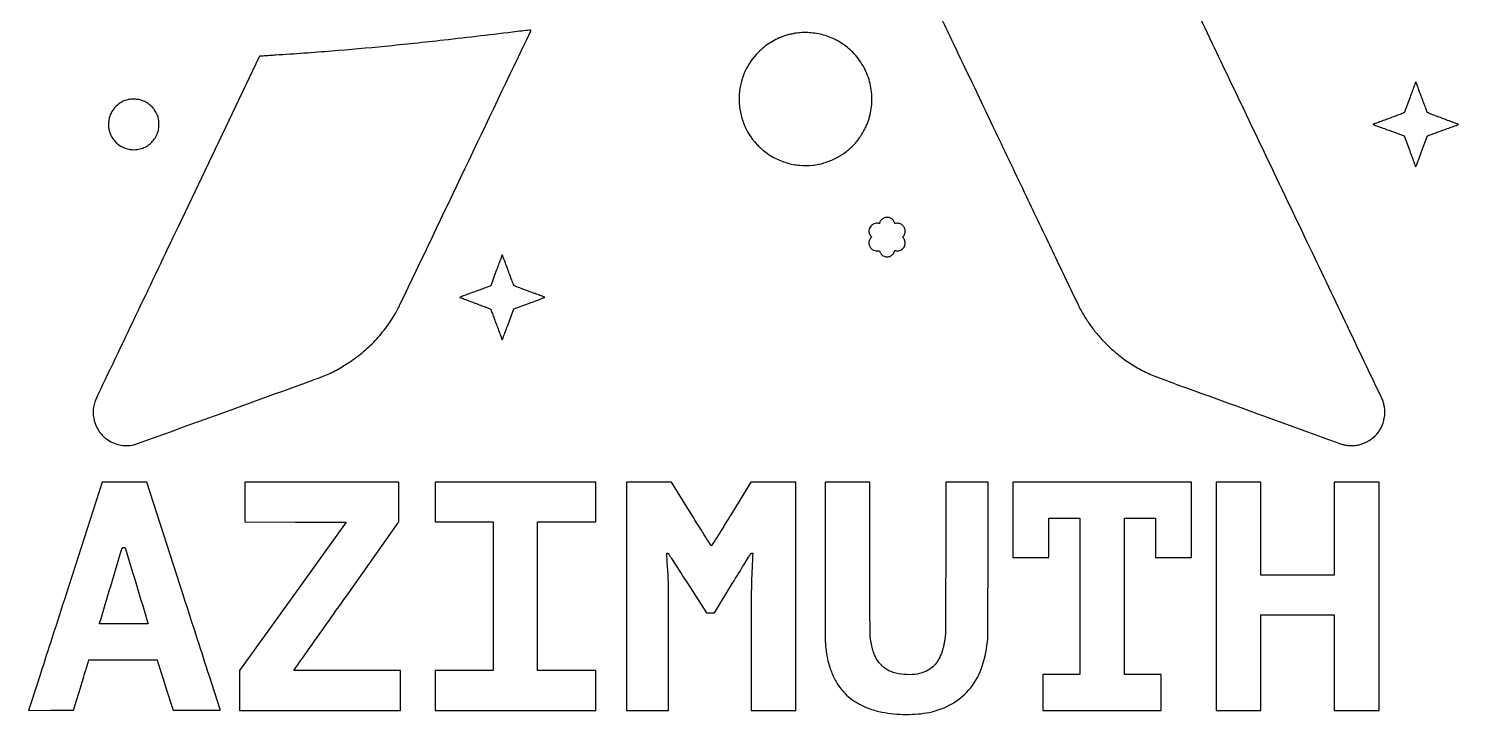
# Model space of a CAD drawing. Extents: x 413 to 4984, y 233 to 5390.
# Drawn here: x 413 to 4984, y 233 to 2425 of the extents above; entities that cross this region are included whole.
import ezdxf

# ---------------------------------------------------------------- set-up
doc = ezdxf.new("R2010")
doc.units = 0

msp = doc.modelspace()

# ---------------------------------------------------------------- linework, layer by layer
msp.add_lwpolyline([(3246.56046, 2634.839167, 0.000015), (3306.015717, 2509.561271, 0.000467), (3382.762642, 2348.249412, 0.000131), (3502.984069, 2096.336075, 0.000046), (3602.202556, 1888.621899, 0.000074), (3687.059709, 1711.083097, 0.000013), (3762.080906, 1554.193534, 0.004007), (3768.276572, 1541.5, 0.018444), (3787.195198, 1506.785436, 0.021762), (3807.677107, 1475.481035, 0.021834), (3830.741091, 1446.16232, 0.018798), (3857.409548, 1417.409548, 0.024584), (3893.449099, 1384.749817, 0.025928), (3931.908057, 1356.399048, 0.026151), (3972.771409, 1332.395784, 0.025989), (4016, 1312.734863, 0.006758), (4050.08718, 1299.851131, 0.000054), (4322.128112, 1201.243554, 0.000019), (4604.126066, 1099.073412, 0.020016), (4616.5, 1095.143328, 0.01634), (4622.069503, 1093.810863, 0.026909), (4626.857292, 1093.09535, 0.019137), (4632.710125, 1092.765639, 0.004519), (4642.5, 1092.677852, 0.00462), (4651.867042, 1092.765074, 0.01687), (4657.800023, 1093.075578, 0.024301), (4662.48418, 1093.709983, 0.020899), (4667.330169, 1094.819122, 0.0701), (4698.149456, 1108.095789, 0.07811), (4722.834305, 1128.999227, 0.078737), (4739.772427, 1156.312337, 0.072803), (4748.021524, 1188.271253, 0.036364), (4748.485359, 1201.688425, 0.031194), (4747.067287, 1215.749759, 0.031097), (4743.90244, 1229.574217, 0.035471), (4739.145391, 1242.284083, 0.00411), (4736.784311, 1247.335053, 0.000001), (4628.953259, 1473.155324, 0.00002), (4509.429456, 1723.434946, 0.000012), (4368.016398, 2019.5, -0.000011), (4226.503113, 2315.772686, -0.000018), (4106.649516, 2566.735938, -0.000001), (3998.953691, 2792.264239, -0.002423)], format="xyb")
for points in [[(1975, 2414.97304, -0.002048), (1740.952219, 2387.410769, -0.003951), (1553.325446, 2367.594457, -0.004505), (1382.822176, 2352.497448, -0.003873), (1203.259484, 2339.626459, 0.000993), (1183.571589, 2338.329177, 0.001627), (1166.899648, 2337.142864, 0.000162), (1152.002435, 2336.029275, 0.179507), (1151.436088, 2335.769422, 0.085143), (1150.504523, 2334.452105), (890.773198, 1790.73245, 0.000003), (633.729896, 1252.631541, 0.009457), (627.826122, 1239.646417, 0.086016), (619.729011, 1206.005078, 0.081994), (623.206655, 1171.005067, 0.081743), (637.771736, 1138.889796, 0.084718), (661.719028, 1113.589724, 0.054159), (681.583737, 1101.80029, 0.053159), (703.640167, 1094.461966, 0.053612), (726.566093, 1091.979812, 0.057076), (749, 1094.532527, 0.029952), (758.210616, 1097.253178, 0.000015), (1046.213032, 1201.446582, 0.000052), (1324.054423, 1302.006084, 0.008253), (1355, 1313.79119, 0.014373), (1375.876814, 1322.84318, 0.012905), (1396.974042, 1333.392528, 0.012558), (1418.084196, 1345.328445, 0.01183), (1439, 1358.540049, 0.030294), (1485.071572, 1393.389712, 0.030948), (1526.246702, 1433.319594, 0.030974), (1562.146756, 1477.992351, 0.030461), (1592.471724, 1527, 0.011823), (1600.331878, 1542.490456, 0.000008), (1807.830977, 1976.576368, 0.000001), (2018.582181, 2417.485054, 0.111935), (2019, 2419.328008, 0.4343), (2018.361457, 2419.924488, 0.007641), (2013.133172, 2419.487579, 0.005343), (2003.589673, 2418.439902, 0.000323)], [(2874.717106, 2410.883371, 0.017428), (2864.453295, 2409.531939, 0.011109), (2852.622091, 2407.281262, 0.011072), (2840.816642, 2404.487843, 0.016402), (2830.619206, 2401.474833, 0.027705), (2807.041729, 2392.180745, 0.030473), (2785.402457, 2380.58815, 0.030474), (2765.33303, 2366.451356, 0.027707), (2746.448587, 2349.551413, 0.089124), (2703.102525, 2287.217244, 0.090614), (2684.490396, 2214.053689, 0.090334), (2692.934369, 2138.845312, 0.0879), (2727.349444, 2070.644873, 0.021116), (2734.2547, 2062.190999, 0.010063), (2743.799989, 2051.888434, 0.010066), (2753.762584, 2041.968013, 0.020888), (2762, 2034.723165, 0.049354), (2797.268861, 2011.566815, 0.048756), (2836.533592, 1995.659807, 0.048928), (2877.999975, 1987.697898, 0.050451), (2919.789414, 1988.069678, 0.021286), (2937.893619, 1990.84809, 0.022378), (2955.391857, 1995.122682, 0.02227), (2972.515908, 2000.966614, 0.020647), (2989.5, 2008.443483, 0.038766), (3020.525254, 2026.766958, 0.043663), (3047.045337, 2049.024948, 0.043704), (3069.27694, 2075.530423, 0.038971), (3087.533904, 2106.5, 0.013147), (3093.193254, 2118.889695, 0.016577), (3097.74022, 2130.646499, 0.017007), (3101.40652, 2142.420497, 0.015225), (3104.415952, 2154.85723, 0.06284), (3108.843277, 2209.091536, 0.064192), (3099.582304, 2262.316634, 0.064246), (3077.136464, 2311.414616, 0.063127), (3042.853867, 2353.532632, 0.054129), (3006.712359, 2381.19961, 0.054175), (2965.485201, 2400.455862, 0.053878), (2920.869049, 2410.482961, 0.052418)], [(4828.951609, 2205.396333), (4810.60356, 2155.758991), (4806.55178, 2154.055907, -0.009956), (4803.592461, 2152.880783, -0.000259), (4790.257989, 2147.898609, -0.000547), (4774.588309, 2142.072686, -0.000374), (4756.77329, 2135.486455, 0.000973), (4739.266836, 2128.990429, 0.001635), (4724.594572, 2123.458811, 0.000119), (4711.49209, 2118.46645, 0.543681), (4711.440693, 2118.225973, 0.107019), (4711.812873, 2117.986276, 0.000045), (4726.196624, 2112.591009, 0.000682), (4742.195072, 2106.616605, 0.000415), (4761.120215, 2099.59655), (4810.405623, 2081.36124), (4828.166445, 2033.43062, 0.000237), (4835.034964, 2014.921681, 0.000372), (4840.956558, 1999.023897, 0.000089), (4846.158096, 1985.098513, 0.014972), (4846.766526, 1983.60818, 0.657431), (4847.585791, 1983.616297, 0.003791), (4851.462855, 1993.044397, 0.005722), (4856.965546, 2007.184615, 0.001266), (4866.052893, 2031.537981), (4884.5, 2081.359603), (4933.878274, 2099.641408, 0.00035), (4952.834913, 2106.675012, 0.000577), (4968.849595, 2112.650849, 0.000032), (4983.274316, 2118.053426, 0.10715), (4983.589876, 2118.256543, 0.544258), (4983.546135, 2118.460315, 0.000075), (4969.549456, 2123.766257, 0.001299), (4953.936536, 2129.635856, 0.000775), (4935.32462, 2136.544936, -0.000854), (4916.597956, 2143.499986, -0.001359), (4900.607602, 2149.51945, -0.000263), (4886.528181, 2154.871774, -0.06924), (4885.383845, 2155.5, -0.140222), (4884.614954, 2156.507568, -0.000505), (4879.11322, 2170.6, -0.002616), (4872.964904, 2186.643532, -0.001633), (4865.921813, 2205.5, 0.000256), (4858.956114, 2224.307114, 0.000424), (4853.050898, 2240.184633, 0.000019), (4847.705695, 2254.517625, 0.099866), (4847.550815, 2254.766837, 0.554774), (4847.395445, 2254.735772, 0.000043), (4841.983696, 2240.374322, 0.000974), (4836.005437, 2224.411219, 0.000581)], [(731.255344, 2197.491085, 0.069664), (710.819745, 2189.70492, 0.066389), (692.933968, 2176.506867, 0.0667), (679.201273, 2159.147977, 0.071547), (670.919049, 2139.183486, 0.09633), (669.059331, 2107.332602, 0.098809), (679.329596, 2077.419195, 0.099016), (700.270963, 2053.786319, 0.097166), (728.824995, 2039.830928, 0.041608), (737.953075, 2038.191534, 0.024137), (749.089895, 2037.675842, 0.024113), (760.260249, 2038.237154, 0.040467), (769.5, 2039.911958, 0.052278), (785.788254, 2046.129819, 0.05418), (800.222127, 2055.532511, 0.054249), (812.28378, 2067.804126, 0.052661), (821.56204, 2082.5, 0.019901), (825.660737, 2091.724339, 0.040626), (827.978752, 2099.294737, 0.03835), (829.116985, 2107.415243, 0.015906), (829.458375, 2118.5, 0.015529), (829.11185, 2129.299511, 0.036589), (828.017412, 2137.28075, 0.039257), (825.827767, 2144.675154, 0.020515), (822.019546, 2153.5, 0.050632), (813.266134, 2167.790197, 0.052668), (801.921093, 2179.822446, 0.052236), (788.221652, 2189.299111, 0.048322), (772.5, 2196.024575, 0.049776), (764.145689, 2197.789409, 0.018296), (752.105979, 2198.659334, 0.018394), (739.975826, 2198.644266, 0.046759)], [(3146.5, 1819.134338, 0.062664), (3142.645253, 1816.757542, 0.040625), (3138.840032, 1813.148836, 0.040891), (3135.7093, 1809.021626, 0.069141), (3133.906241, 1805.081397, -0.015458), (3133.118165, 1802.719221, -0.125151), (3132.476755, 1801.785552, -0.19891), (3131.607164, 1801.490452, -0.049768), (3130.097474, 1801.74182, 0.154521), (3116.517884, 1801.168812, 0.138438), (3105.043252, 1792.908964, 0.137124), (3099.512127, 1779.797625, 0.15077), (3101.874898, 1766.246801, 0.019842), (3102.755954, 1764.677556, 0.015924), (3103.822504, 1763.060672, 0.016212), (3104.905882, 1761.627794, 0.038964), (3105.819714, 1760.66187, -0.045508), (3106.96882, 1759.415026, -0.219974), (3107.174315, 1758.498763, -0.103507), (3106.660655, 1757.344527, -0.006746), (3104.466631, 1754.388341, 0.035082), (3102.172176, 1750.900238, 0.037648), (3100.448541, 1747.204924, 0.039605), (3099.371306, 1743.486878, 0.050209), (3099.005577, 1739.931501, 0.060013), (3099.496342, 1735.781569, 0.034568), (3101.017805, 1730.977396, 0.034427), (3103.206395, 1726.383942, 0.055369), (3105.738222, 1722.867996, 0.04015), (3110.023823, 1718.828638, 0.068627), (3114.237077, 1716.311488, 0.06679), (3119.055594, 1714.987716, 0.036049), (3125.208981, 1714.601612), (3132.917962, 1714.674092), (3133.992983, 1711.587046, 0.043964), (3135.817439, 1707.534002, 0.048579), (3138.272436, 1704.005888, 0.048392), (3141.371204, 1701.006644, 0.043032), (3145.107795, 1698.524444, 0.063855), (3150.716186, 1696.331004, 0.053423), (3157.050724, 1695.447836, 0.054418), (3163.297542, 1695.929457, 0.073627), (3168.642554, 1697.776184, 0.056458), (3172.475511, 1700.356187, 0.036914), (3176.270959, 1704.103694, 0.037316), (3179.391515, 1708.265653, 0.069528), (3181.1451, 1712.089966, -0.016794), (3181.926887, 1714.412607, -0.174834), (3182.56874, 1715.167816, -0.181072), (3183.533895, 1715.325483, -0.018269), (3185.839098, 1714.778759, 0.035511), (3187.522829, 1714.440238, 0.019053), (3189.635066, 1714.25108, 0.018882), (3191.814622, 1714.221754, 0.027985), (3193.718409, 1714.374882, 0.130695), (3205.459357, 1719.28546, 0.128948), (3213.281787, 1729.400767, 0.128442), (3215.150979, 1742.086218, 0.129161), (3210.570009, 1754.035437, -0.006887), (3208.406828, 1757.13567, -0.091469), (3207.850077, 1758.406177, -0.209299), (3208.027338, 1759.369013, -0.060204), (3209.043252, 1760.539142, 0.074324), (3211.472565, 1763.501485, 0.044424), (3213.456711, 1767.612232, 0.042191), (3214.788476, 1772.304162, 0.045736), (3215.266294, 1777.027062, 0.108874), (3213.025721, 1787.670875, 0.107534), (3206.514152, 1796.441936, 0.109604), (3197.062842, 1801.600307, 0.117018), (3186.550345, 1802.108307), (3182.002766, 1801.258727), (3180.840825, 1805.136941, 0.064945), (3179.088565, 1809.052274, 0.043191), (3176.159972, 1813.011727, 0.042628), (3172.532836, 1816.475894, 0.056654), (3168.681602, 1818.912088, 0.070612), (3163.817459, 1820.469405, 0.039731), (3157.629886, 1821.024303, 0.03971), (3151.423607, 1820.593155, 0.06977)], [(1926.613028, 1701, 0.004581), (1926.160681, 1699.812732, 0.000016), (1920.942822, 1685.729671, 0.000088), (1915.035555, 1669.775641, 0.000055), (1908.134904, 1651.122285), (1890.24407, 1602.744571), (1841.163881, 1584.580798, 0.000536), (1822.309771, 1577.580206, 0.000878), (1806.352005, 1571.603641, 0.000074), (1792.053184, 1566.217322, 0.10665), (1791.576484, 1565.909817, 0.542742), (1791.642091, 1565.600659, 0.000175), (1805.494157, 1560.278406, 0.001983), (1821.068187, 1554.371552, 0.001179), (1839.668046, 1547.451305, -0.000898), (1858.389869, 1540.497631, -0.001433), (1874.364408, 1534.479446, -0.000268), (1888.440813, 1529.121585, -0.075703), (1889.538239, 1528.5, -0.134088), (1890.270438, 1527.51193, -0.000472), (1895.633359, 1513.69375, -0.002482), (1901.628011, 1497.973107, -0.001549), (1908.502183, 1479.5, 0.000387), (1915.331825, 1461.015198, 0.000621), (1921.189242, 1445.259541, 0.000098), (1926.402999, 1431.296714, 0.038841), (1926.847353, 1430.34099, 0.631645), (1927.300293, 1430.372193, 0.000496), (1932.709604, 1444.142829, 0.003063), (1938.788852, 1459.948638, 0.001792), (1945.887469, 1478.95352), (1964.274939, 1528.725061), (2014.04648, 1547.112531, 0.001792), (2033.051362, 1554.211148, 0.003063), (2048.857171, 1560.290396, 0.000496), (2062.627807, 1565.699707, 0.631645), (2062.65901, 1566.152647, 0.038786), (2061.703323, 1566.597111, 0.000097), (2047.740459, 1571.81437, 0.00062), (2031.984803, 1577.675756, 0.000386), (2013.5, 1584.510112, -0.000734), (1995.04227, 1591.349059, -0.00119), (1979.374188, 1597.223071, -0.000149), (1965.431599, 1602.49283, -0.09653), (1964.731278, 1602.926187, -0.115351), (1964.273824, 1603.602772, -0.00018), (1959.024654, 1617.36145, -0.001422), (1953.178674, 1632.833103, -0.000876), (1946.383954, 1651.068722, 0.000097), (1931.62117, 1690.878473, 0.005428), (1928.780428, 1698.286715, 0.039619), (1927.416823, 1701.065345, 0.624513)], [(533.05849, 617.229206, -0.000017), (488.638079, 479.595395, -0.000027), (450.866645, 362.598202, -0.000003), (417.148258, 258.177015, -0.002317), (415.365818, 252.743397), (413.114655, 245.986794), (484.673179, 246.243397), (556.231703, 246.5), (578.616134, 318.5, 0.000039), (587.375891, 346.683668, 0.000055), (595.168873, 371.773438, 0.000031), (601.748027, 392.968113, 0.000789), (603.532427, 398.75), (606.064289, 407), (714.97163, 407), (823.878971, 407), (826.435388, 398.75, 0.002823), (828.261315, 392.972986, 0.00011), (835.098864, 371.773438, 0.000196), (843.208113, 346.68371, 0.000139), (852.33821, 318.5), (875.684616, 246.5), (950.927757, 246.243652, 0.000635), (990.047669, 246.160035, 0.003559), (1010.980066, 246.290882, 0.001336), (1025.220191, 246.519338, 0.513317), (1025.719552, 247.243652, -0.008387), (1025.366424, 248.280964), (991.07571, 354.835635, -0.000018), (953.254552, 472.375856, -0.000011), (908.416871, 611.75), (791.565536, 975), (720.032768, 974.979206), (648.5, 974.958412)], [(1104, 911.503003), (1104, 848.006005), (1266.259611, 847.753003), (1428.519223, 847.5), (1257.759611, 610.174845), (1087, 372.849689), (1087, 309.424845), (1087, 246), (1344.5, 246), (1602, 246), (1602, 309.5), (1602, 373), (1431.5, 373, -0.000279), (1366.121625, 373.03643, -0.000465), (1311.084375, 373.148924, -0.000009), (1261.208249, 373.298098, -0.413333), (1261, 373.506975, -0.155095), (1261.120443, 373.885922, -0.000002), (1310.35, 443.506751, -0.000157), (1364.58114, 520.14913, -0.000095), (1429, 611.092166), (1597, 848.170383), (1597, 911.585191), (1597, 975), (1350.5, 975), (1104, 975)], [(2324, 610.5), (2324, 246), (2391.5, 246), (2459, 246), (2459, 447.349994), (2459, 648.699989), (2456.002056, 697.099994, -0.000153), (2454.852632, 715.749275, -0.000245), (2453.884154, 731.669197, -0.00004), (2453.034246, 745.772837, -0.014638), (2453.002056, 746.816422, -0.173806), (2453.190467, 747.344659, -0.131635), (2453.694378, 747.706116, -0.083787), (2454.525102, 747.868721, -0.0362), (2455.654927, 747.816422, -0.216778), (2458.13767, 746.309321, -0.00303), (2468.175526, 731.389063, -0.004043), (2484.057981, 707.044842, -0.000475), (2518.945092, 652.5), (2579.580329, 557.5), (2592.495217, 557.5), (2605.410106, 557.5), (2663.463839, 652.5, -0.000336), (2701.461245, 714.585691, -0.005584), (2714.345791, 735.089111, -0.009893), (2721.650525, 745.951848, -0.219237), (2724.859849, 747.820896), (2728.202125, 748.141792), (2727.559593, 737.820896, 0.002991), (2727.205548, 731.526943, 0.000376), (2726.531065, 717.900513, 0.000442), (2725.756713, 701.720378, 0.000367), (2724.960498, 684.5, 0.005519), (2723.873731, 652.949561, 0.003815), (2723.310531, 617.226058, 0.001796), (2723.058592, 561.761501, 0.000235), (2723.001968, 443.75), (2723, 246), (2794.5, 246), (2866, 246), (2866, 610.5), (2866, 975), (2793.75, 974.981982), (2721.5, 974.963965), (2659.572272, 873.981982, -0.000542), (2626.7918, 820.658533, -0.003178), (2609.361396, 792.771929, -0.001222), (2597.404625, 774.011851, -0.258517), (2595.572272, 773.022786, -0.251834), (2593.753663, 774.026718, -0.001132), (2581.479324, 793.145977, -0.003097), (2563.751111, 821.281142, -0.000554), (2531.0538, 874.022786), (2468.6076, 975), (2396.3038, 975), (2324, 975)], [(2959.015471, 725.75, 0.000297), (2959.085209, 619.416418, 0.000657), (2959.293179, 538.304885, 0.000312), (2959.58198, 474.170262, 0.015517), (2960.040331, 461.5, 0.030763), (2966.022918, 415.271514, 0.039883), (2977.416072, 374.093552, 0.043091), (2994.243761, 337.954285, 0.048612), (3016.458002, 306.775701, 0.049321), (3040.449369, 284.153641, 0.042243), (3069.636992, 265.320157, 0.039738), (3103.39318, 250.682248, 0.033547), (3141, 240.570797, 0.02534), (3178.388004, 235.11417, 0.021841), (3218.045537, 233.106664, 0.022235), (3256.815754, 234.56356, 0.030136), (3291.5, 239.531865, 0.080099), (3366.510128, 267.970411, 0.094566), (3423.944741, 317.418467, 0.08867), (3461.646248, 387.33616, 0.06179), (3478.98941, 475.5, 0.01644), (3479.43496, 487.239254, 0.000289), (3479.719205, 550.678911, 0.000657), (3479.924199, 629.898433, 0.000309), (3479.991221, 732.25), (3480, 975), (3412.536428, 975), (3345.072856, 975), (3344.719545, 732.75, -0.000155), (3344.464685, 588.627067, -0.001479), (3344.154769, 527.091352, -0.002324), (3343.704729, 491.494918, -0.029561), (3342.684232, 478.162554, -0.008026), (3340.710845, 465.241048, -0.011922), (3338.532701, 454.002987, -0.013051), (3335.999622, 443.713771, -0.013472), (3332.956994, 433.680161, -0.040682), (3323.233811, 410.854103, -0.057255), (3310.779641, 392.587015, -0.061677), (3295.323381, 378.620222, -0.058813), (3276.686741, 368.580595, -0.067543), (3245.791985, 360.96257, -0.050079), (3210.583926, 360.723061, -0.051014), (3176.904311, 367.382518, -0.08134), (3150.65648, 380.369814, -0.028674), (3144.464564, 385.368079, -0.016115), (3137.515093, 392.089126, -0.016102), (3131.133508, 399.110809, -0.034418), (3126.779178, 405, -0.033916), (3119.255052, 418.771088, -0.028429), (3113.151264, 434.259245, -0.025191), (3108.243443, 452.118146, -0.016571), (3104.328505, 473.074942, -0.033365), (3103.251732, 485.736654, -0.002527), (3102.801684, 520.14588, -0.001542), (3102.503063, 580.574225, -0.000143), (3102.268617, 729.75), (3101.953495, 975), (3030.476747, 975), (2959, 975)], [(721.998435, 763.75, -0.026786), (723.676815, 759.124081, -0.000022), (758.990963, 642.6767, -0.000008), (794.732845, 524.793367, -0.073726), (795, 522.991402, -0.410122), (794.527193, 522.511933, -0.0003), (775.206975, 522.253198, -0.002333), (751.235294, 522.058387, -0.000865), (717.5, 522, -0.000905), (684.717761, 522.05935, -0.002185), (660.473566, 522.25309, -0.000243), (640.441644, 522.510469, -0.410313), (640, 522.958041, -0.072755), (640.267414, 524.78609, -0.000008), (675.528632, 642.723426, -0.000021), (710.403169, 759.342646, -0.028189), (711.996943, 763.75, -0.072064), (712.681135, 764.872917, -0.114765), (713.571618, 765.551492, -0.082169), (714.888695, 765.899968, -0.023676), (717, 766, -0.023641), (719.111939, 765.900089, -0.082292), (720.427853, 765.551777, -0.115061), (721.31653, 764.873271, -0.072121)]]:
    msp.add_lwpolyline(points, format="xyb", close=True)
for points in [[(1713, 911.5), (1713, 848), (1805.5, 848), (1898, 848), (1898, 610.5), (1898, 373), (1805.5, 373), (1713, 373), (1713, 309.5), (1713, 246), (1969.5, 246), (2226, 246), (2226, 309.5), (2226, 373), (2133, 373), (2040, 373), (2040, 610.5), (2040, 848), (2133, 848), (2226, 848), (2226, 911.5), (2226, 975), (1969.5, 975), (1713, 975)], [(3559, 854.5), (3559, 734), (3616.5, 734), (3674, 734), (3674, 797), (3674, 860), (3724, 860), (3774, 860), (3774, 610.5), (3774, 361), (3714.5, 361), (3655, 361), (3655, 303.5), (3655, 246), (3844.5, 246), (4034, 246), (4034, 303.5), (4034, 361), (3975, 361), (3916, 361), (3916, 610.5), (3916, 860), (3965.5, 860), (4015, 860), (4015, 797), (4015, 734), (4072.5, 734), (4130, 734), (4130, 854.5), (4130, 975), (3844.5, 975), (3559, 975)], [(4209, 610.5), (4209, 246), (4280.5, 246), (4352, 246), (4352, 398.5), (4352, 551), (4469.5, 551), (4587, 551), (4587, 398.5), (4587, 246), (4658.5, 246), (4730, 246), (4730, 610.5), (4730, 975), (4658.5, 975), (4587, 975), (4587, 826.5), (4587, 678), (4469.5, 678), (4352, 678), (4352, 826.5), (4352, 975), (4280.5, 975), (4209, 975)]]:
    msp.add_lwpolyline(points, close=True)

doc.saveas('drawing.dxf')
